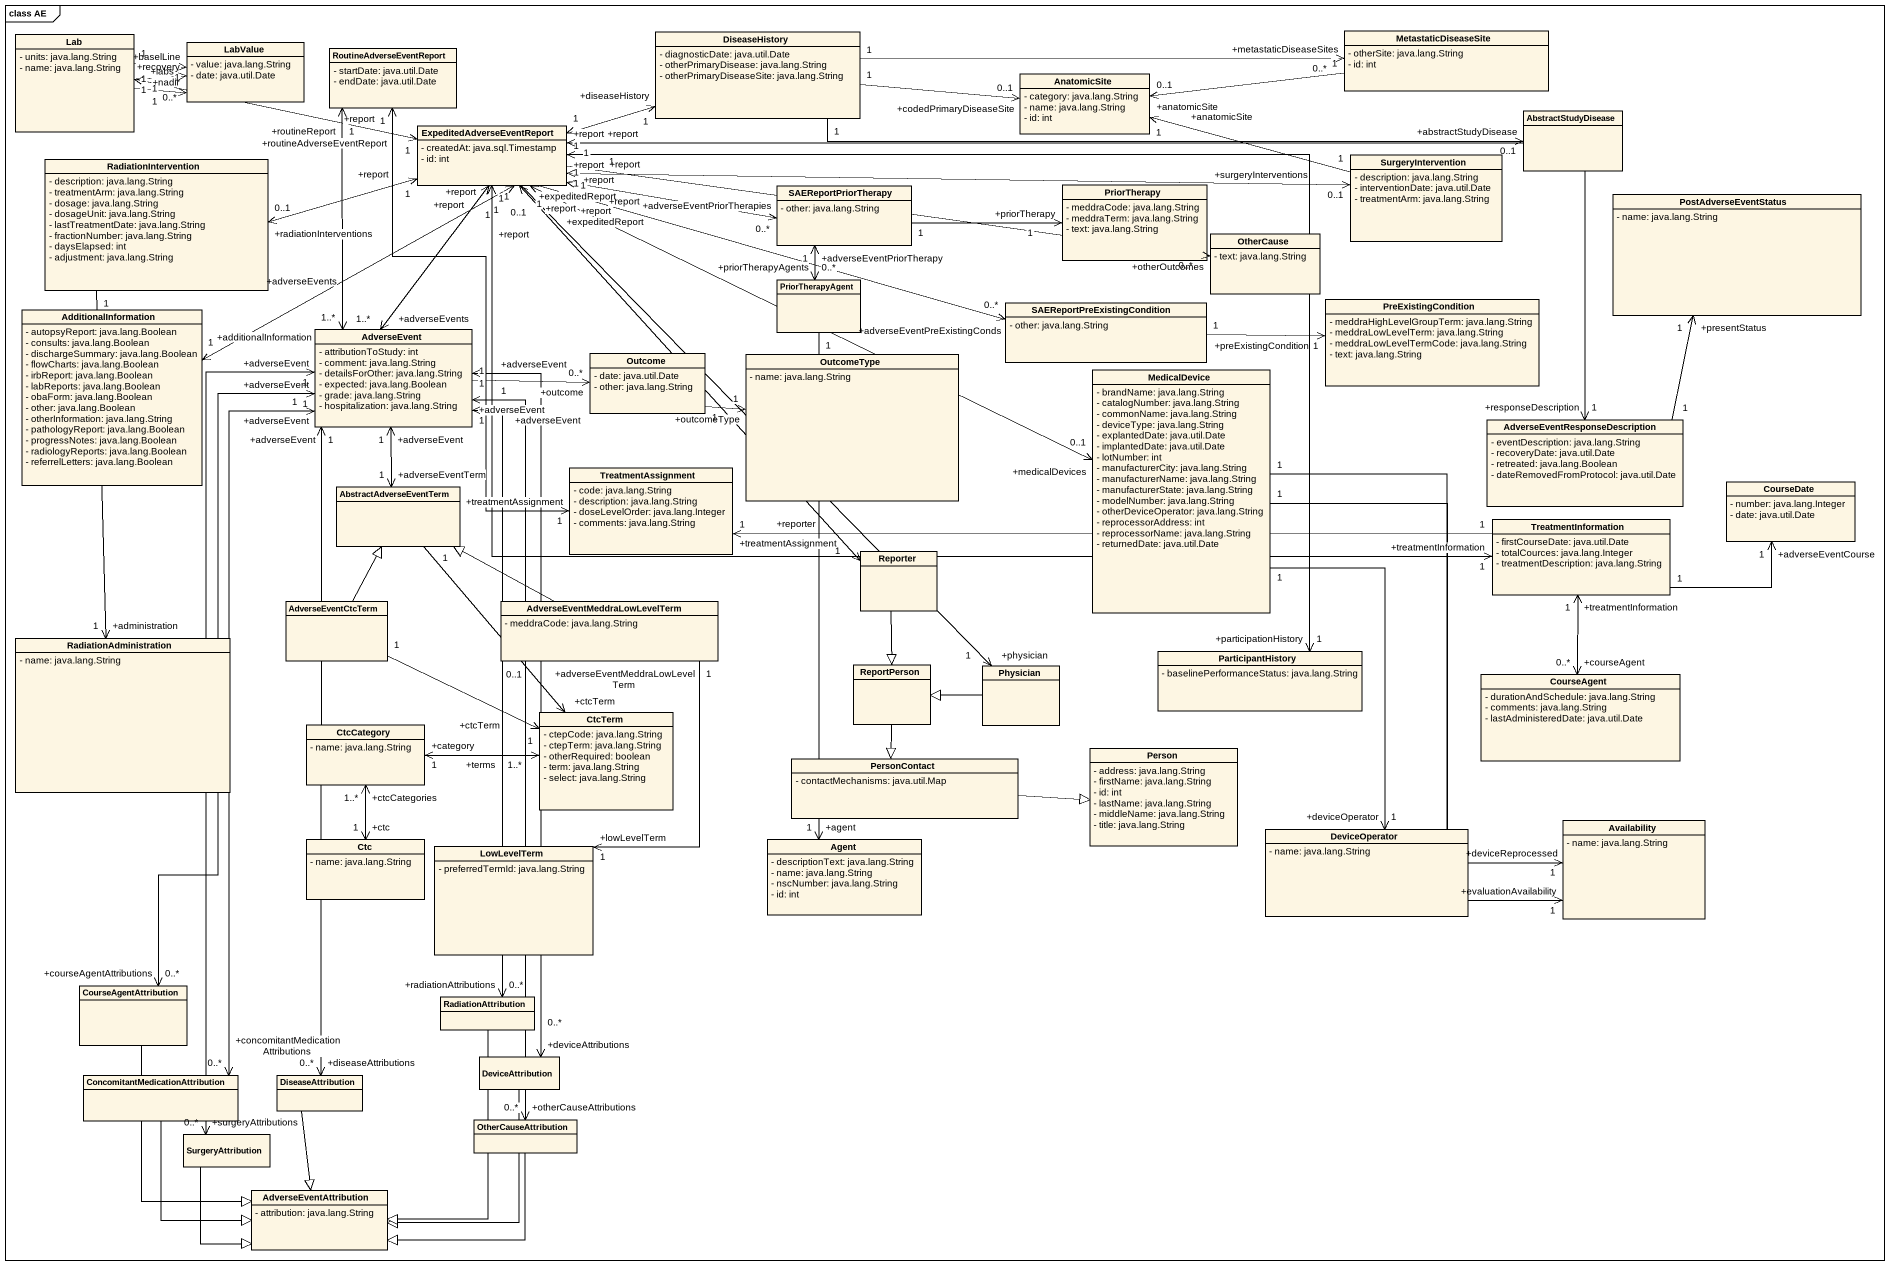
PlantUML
@startuml
mainframe class AE
hide circle
hide empty members
skinparam classAttributeIconSize 0
class Lab {
  - units: java.lang.String
  - name: java.lang.String
}
class LabValue {
  - value: java.lang.String
  - date: java.util.Date
}
class DiseaseHistory {
  - diagnosticDate: java.util.Date
  - otherPrimaryDisease: java.lang.String
  - otherPrimaryDiseaseSite: java.lang.String
}
class MetastaticDiseaseSite {
  - otherSite: java.lang.String
  - id: int
}
class RoutineAdverseEventReport {
  - startDate: java.util.Date
  - endDate: java.util.Date
}
class AnatomicSite {
  - category: java.lang.String
  - name: java.lang.String
  - id: int
}
class AbstractStudyDisease
class RadiationIntervention {
  - description: java.lang.String
  - treatmentArm: java.lang.String
  - dosage: java.lang.String
  - dosageUnit: java.lang.String
  - lastTreatmentDate: java.lang.String
  - fractionNumber: java.lang.String
  - daysElapsed: int
  - adjustment: java.lang.String
}
class ExpeditedAdverseEventReport {
  - createdAt: java.sql.Timestamp
  - id: int
}
class SurgeryIntervention {
  - description: java.lang.String
  - interventionDate: java.util.Date
  - treatmentArm: java.lang.String
}
class SAEReportPriorTherapy {
  - other: java.lang.String
}
class PriorTherapy {
  - meddraCode: java.lang.String
  - meddraTerm: java.lang.String
  - text: java.lang.String
}
class PostAdverseEventStatus {
  - name: java.lang.String
}
class OtherCause {
  - text: java.lang.String
}
class AdditionalInformation {
  - autopsyReport: java.lang.Boolean
  - consults: java.lang.Boolean
  - dischargeSummary: java.lang.Boolean
  - flowCharts: java.lang.Boolean
  - irbReport: java.lang.Boolean
  - labReports: java.lang.Boolean
  - obaForm: java.lang.Boolean
  - other: java.lang.Boolean
  - otherInformation: java.lang.String
  - pathologyReport: java.lang.Boolean
  - progressNotes: java.lang.Boolean
  - radiologyReports: java.lang.Boolean
  - referrelLetters: java.lang.Boolean
}
class PriorTherapyAgent
class "SAEReportPreExistingCondition" as SAEReportPreExistingConditio {
  - other: java.lang.String
}
class PreExistingCondition {
  - meddraHighLevelGroupTerm: java.lang.String
  - meddraLowLevelTerm: java.lang.String
  - meddraLowLevelTermCode: java.lang.String
  - text: java.lang.String
}
class AdverseEvent {
  - attributionToStudy: int
  - comment: java.lang.String
  - detailsForOther: java.lang.String
  - expected: java.lang.Boolean
  - grade: java.lang.String
  - hospitalization: java.lang.String
}
class Outcome {
  - date: java.util.Date
  - other: java.lang.String
}
class OutcomeType {
  - name: java.lang.String
}
class MedicalDevice {
  - brandName: java.lang.String
  - catalogNumber: java.lang.String
  - commonName: java.lang.String
  - deviceType: java.lang.String
  - explantedDate: java.util.Date
  - implantedDate: java.util.Date
  - lotNumber: int
  - manufacturerCity: java.lang.String
  - manufacturerName: java.lang.String
  - manufacturerState: java.lang.String
  - modelNumber: java.lang.String
  - otherDeviceOperator: java.lang.String
  - reprocessorAddress: int
  - reprocessorName: java.lang.String
  - returnedDate: java.util.Date
}
class "AdverseEventResponseDescription" as AdverseEventResponseDescript {
  - eventDescription: java.lang.String
  - recoveryDate: java.util.Date
  - retreated: java.lang.Boolean
  - dateRemovedFromProtocol: java.util.Date
}
class TreatmentAssignment {
  - code: java.lang.String
  - description: java.lang.String
  - doseLevelOrder: java.lang.Integer
  - comments: java.lang.String
}
class AbstractAdverseEventTerm
class CourseDate {
  - number: java.lang.Integer
  - date: java.util.Date
}
class TreatmentInformation {
  - firstCourseDate: java.util.Date
  - totalCources: java.lang.Integer
  - treatmentDescription: java.lang.String
}
class Reporter
class AdverseEventCtcTerm
class "AdverseEventMeddraLowLevelTerm" as AdverseEventMeddraLowLevelTe {
  - meddraCode: java.lang.String
}
class RadiationAdministration {
  - name: java.lang.String
}
class ParticipantHistory {
  - baselinePerformanceStatus: java.lang.String
}
class ReportPerson
class Physician
class CourseAgent {
  - durationAndSchedule: java.lang.String
  - comments: java.lang.String
  - lastAdministeredDate: java.util.Date
}
class CtcCategory {
  - name: java.lang.String
}
class CtcTerm {
  - ctepCode: java.lang.String
  - ctepTerm: java.lang.String
  - otherRequired: boolean
  - term: java.lang.String
  - select: java.lang.String
}
class PersonContact {
  - contactMechanisms: java.util.Map
}
class "Person" as Person_ {
  - address: java.lang.String
  - firstName: java.lang.String
  - id: int
  - lastName: java.lang.String
  - middleName: java.lang.String
  - title: java.lang.String
}
class Ctc {
  - name: java.lang.String
}
class LowLevelTerm {
  - preferredTermId: java.lang.String
}
class "Agent" as Agent_ {
  - descriptionText: java.lang.String
  - name: java.lang.String
  - nscNumber: java.lang.String
  - id: int
}
class DeviceOperator {
  - name: java.lang.String
}
class Availability {
  - name: java.lang.String
}
class CourseAgentAttribution
class RadiationAttribution
class "ConcomitantMedicationAttribution" as ConcomitantMedicationAttribu
class DiseaseAttribution
class DeviceAttribution
class OtherCauseAttribution
class SurgeryAttribution
class AdverseEventAttribution {
  - attribution: java.lang.String
}
Lab "1" -right-> "+nadir\n1" LabValue
Lab "1" -right-> "+recovery\n1" LabValue
Lab "1" -right-> "+baselLine\n1" LabValue
DiseaseHistory "1" -right-> "+metastaticDiseaseSites\n0..*" MetastaticDiseaseSite
DiseaseHistory "1" -right-> "+codedPrimaryDiseaseSite\n0..1" AnatomicSite
DiseaseHistory "1" -right-> "+abstractStudyDisease\n0..1" AbstractStudyDisease
MetastaticDiseaseSite "1" -left-> "+anatomicSite\n0..1" AnatomicSite
RoutineAdverseEventReport "+routineAdverseEventReport\n1" <--> "+treatmentAssignment\n1" TreatmentAssignment
RadiationIntervention "1" --> "+administration\n1" RadiationAdministration
ExpeditedAdverseEventReport "+report\n1" <-left-> "+labs\n0..*" Lab
ExpeditedAdverseEventReport "+report\n1" <-right-> "+diseaseHistory\n1" DiseaseHistory
ExpeditedAdverseEventReport "+report\n1" <-left-> "+radiationInterventions\n0..1" RadiationIntervention
ExpeditedAdverseEventReport "+report\n1" <-right-> "+surgeryInterventions\n0..1" SurgeryIntervention
ExpeditedAdverseEventReport "+report\n1" <--> "+additionalInformation\n1" AdditionalInformation
ExpeditedAdverseEventReport "+report\n1" -right-> "+adverseEventPreExistingConds\n0..*" SAEReportPreExistingConditio
ExpeditedAdverseEventReport "+report\n1" <--> "+adverseEvents\n1..*" AdverseEvent
ExpeditedAdverseEventReport "+report\n1" <-right-> "+medicalDevices\n0..1" MedicalDevice
ExpeditedAdverseEventReport "+report\n1" <-right-> "+responseDescription\n1" AdverseEventResponseDescript
ExpeditedAdverseEventReport "+report\n1" <-right-> "+treatmentInformation\n1" TreatmentInformation
ExpeditedAdverseEventReport "+expeditedReport\n1" <--> "+reporter\n1" Reporter
ExpeditedAdverseEventReport "+expeditedReport\n0..1" --> "+physician\n1" Physician
SurgeryIntervention "1" -left-> "+anatomicSite\n1" AnatomicSite
SAEReportPriorTherapy "+adverseEventPriorTherapies\n0..*" <-left-> "+report\n1" ExpeditedAdverseEventReport
SAEReportPriorTherapy "1" -right-> "+priorTherapy\n1" PriorTherapy
SAEReportPriorTherapy "+adverseEventPriorTherapy\n1" <--> "+priorTherapyAgents\n0..*" PriorTherapyAgent
OtherCause "+otherOutcomes\n0..*" <-left- "+report\n1" ExpeditedAdverseEventReport
PriorTherapyAgent "1" --> "+agent\n1" Agent_
SAEReportPreExistingConditio "1" -right-> "+preExistingCondition\n1" PreExistingCondition
AdverseEvent "+adverseEvents\n1..*" <-up-> "+routineReport\n1" RoutineAdverseEventReport
AdverseEvent "1" -right-> "+outcome\n0..*" Outcome
AdverseEvent "+adverseEvent\n1" <--> "+adverseEventTerm\n1" AbstractAdverseEventTerm
AdverseEvent "+adverseEvent\n1" <--> "+courseAgentAttributions\n0..*" CourseAgentAttribution
AdverseEvent "+adverseEvent\n1" <--> "+radiationAttributions\n0..*" RadiationAttribution
AdverseEvent "+adverseEvent\n1" <--> "+concomitantMedicationAttributions\n0..*" ConcomitantMedicationAttribu
AdverseEvent "+adverseEvent\n1" <--> "+diseaseAttributions\n0..*" DiseaseAttribution
AdverseEvent "+adverseEvent\n1" <--> "+deviceAttributions\n0..*" DeviceAttribution
AdverseEvent "+adverseEvent\n1" <--> "+otherCauseAttributions\n0..*" OtherCauseAttribution
AdverseEvent "+adverseEvent\n1" <--> "+surgeryAttributions\n0..*" SurgeryAttribution
Outcome "1" -right-> "+outcomeType\n1" OutcomeType
MedicalDevice "1" --> "+deviceOperator\n1" DeviceOperator
MedicalDevice "1" --> "+evaluationAvailability\n1" Availability
MedicalDevice "1" --> "+deviceReprocessed\n1" Availability
AdverseEventResponseDescript "1" -up-> "+presentStatus\n1" PostAdverseEventStatus
TreatmentAssignment "+treatmentAssignment\n1" <-right- "1" TreatmentInformation
AbstractAdverseEventTerm "1" --> "+ctcTerm\n0..1" CtcTerm
TreatmentInformation "1" -right-> "+adverseEventCourse\n1" CourseDate
TreatmentInformation "+treatmentInformation\n1" <--> "+courseAgent\n0..*" CourseAgent
Reporter --|> ReportPerson
AdverseEventCtcTerm -up-|> AbstractAdverseEventTerm
AdverseEventCtcTerm "1" -right-> "+ctcTerm\n1" CtcTerm
AdverseEventMeddraLowLevelTe -left-|> AbstractAdverseEventTerm
AdverseEventMeddraLowLevelTe "+adverseEventMeddraLowLevelTerm\n1" --> "+lowLevelTerm\n1" LowLevelTerm
ParticipantHistory "+participationHistory\n1" <-up-> "+report\n1" ExpeditedAdverseEventReport
ReportPerson --|> PersonContact
Physician -left-|> ReportPerson
CtcCategory "+category\n1" <-right-> "+terms\n1..*" CtcTerm
PersonContact -right-|> Person_
Ctc "+ctc\n1" <-up-> "+ctcCategories\n1..*" CtcCategory
CourseAgentAttribution --|> AdverseEventAttribution
RadiationAttribution --|> AdverseEventAttribution
ConcomitantMedicationAttribu --|> AdverseEventAttribution
DiseaseAttribution --|> AdverseEventAttribution
DeviceAttribution --|> AdverseEventAttribution
OtherCauseAttribution -left-|> AdverseEventAttribution
SurgeryAttribution --|> AdverseEventAttribution
@enduml
